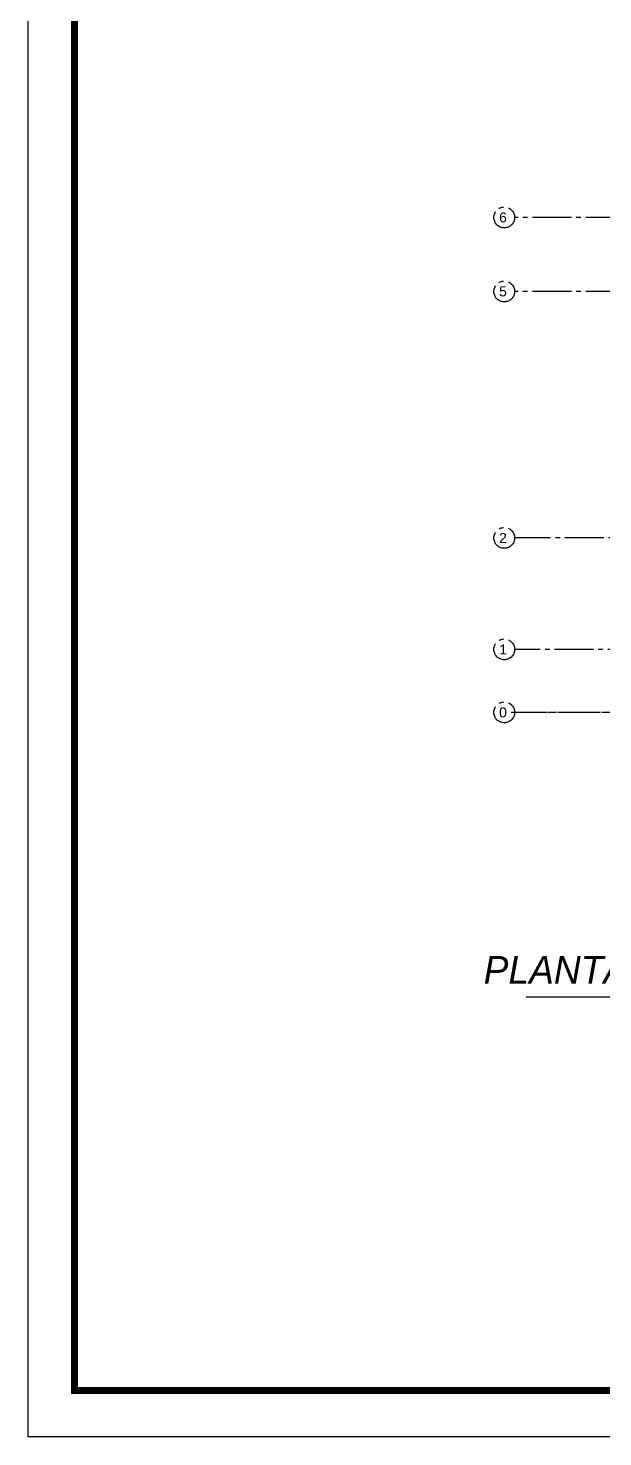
# Model space of a CAD drawing. Header units: millimetres. Extents: x 1217 to 2428, y 234 to 644.
# Drawn here: x 2338.46 to 2350.88, y 583.66 to 614.12 of the extents above; entities that cross this region are included whole.
import ezdxf

# ---------------------------------------------------------------- set-up
doc = ezdxf.new("R2010")
doc.units = ezdxf.units.MM
doc.linetypes.add('ACAD_ISO04W100', pattern=[30, 24, -3, 0, -3])
doc.layers.get('0').update_dxf_attribs({"lineweight": 5})
doc.layers.add('0.1', color=251, linetype='Continuous')
doc.layers.add('EJES', color=8, linetype='Continuous')
doc.styles.get("Standard").update_dxf_attribs({"font": 'arial.ttf'})

msp = doc.modelspace()

# ---------------------------------------------------------------- linework, layer by layer
at = {"layer": '0.1', "ltscale": 3, "elevation": 0}
msp.add_lwpolyline([(2338.461, 583.663), (2338.461, 643.663), (2428.461, 643.663), (2428.461, 583.663), (2338.461, 583.663)], dxfattribs=at)
at = {"layer": '0.1', "ltscale": 3, "const_width": 0.15, "elevation": 0}
msp.add_lwpolyline([(2339.461, 584.663), (2339.461, 642.663), (2427.461, 642.663), (2427.461, 584.663)], close=True, dxfattribs=at)
at = {"layer": '0.1', "ltscale": 3}
msp.add_lwpolyline([(2349.224, 593.177), (2369.679, 593.177)], dxfattribs=at)
at = {"layer": 'EJES', "linetype": 'ACAD_ISO04W100', "ltscale": 0.035, "elevation": 0}
for points in [[(2351.348, 610.027), (2348.974, 610.027)], [(2351.348, 608.427), (2348.974, 608.427)], [(2352.048, 603.098), (2348.974, 603.098)], [(2358.725, 600.688), (2348.974, 600.688)], [(2367.995, 599.326), (2348.896, 599.326)], [(2367.995, 599.326), (2348.896, 599.326)], [(2368.072, 599.326), (2348.974, 599.326)], [(2368.072, 599.326), (2348.974, 599.326)]]:
    msp.add_lwpolyline(points, dxfattribs=at)
at = {"layer": 'EJES', "linetype": 'ACAD_ISO04W100', "ltscale": 0.035}
for centre in [(2348.749, 610.027, 0), (2348.749, 610.027, 0), (2348.749, 608.427, 0), (2348.749, 608.427, 0), (2348.749, 603.098, 0), (2348.749, 603.098, 0), (2348.749, 600.688, 0), (2348.749, 600.688, 0), (2348.749, 599.326, 0), (2348.749, 599.326, 0)]:
    msp.add_circle(centre, 0.225, dxfattribs=at)

# ---------------------------------------------------------------- texts
at = {"insert": (2357.225, 593.676, 0), "char_height": 0.6, "width": 22.53603, "attachment_point": 5}
msp.add_mtext('{\\fCentury Gothic|b0|i1|c0|p34; PLANTA ARQUITECTURA  NIVEL  24° TERRAZA}', dxfattribs=at)
at = {"layer": 'EJES', "char_height": 0.216, "attachment_point": 5}
for s, insert, width in [('6', (2348.721, 610.025, 0), 0.34435), ('5', (2348.721, 608.426, 0), 0.34435), ('2', (2348.721, 603.096, 0), 0.34435), ('1', (2348.721, 600.686, 0), 0.34437), ('1', (2348.721, 600.686, 0), 0.34437), ('0', (2348.721, 599.324, 0), 0.34437), ('0', (2348.721, 599.324, 0), 0.34437)]:
    msp.add_mtext(s, dxfattribs=dict(at, insert=insert, width=width))

doc.saveas('drawing.dxf')
